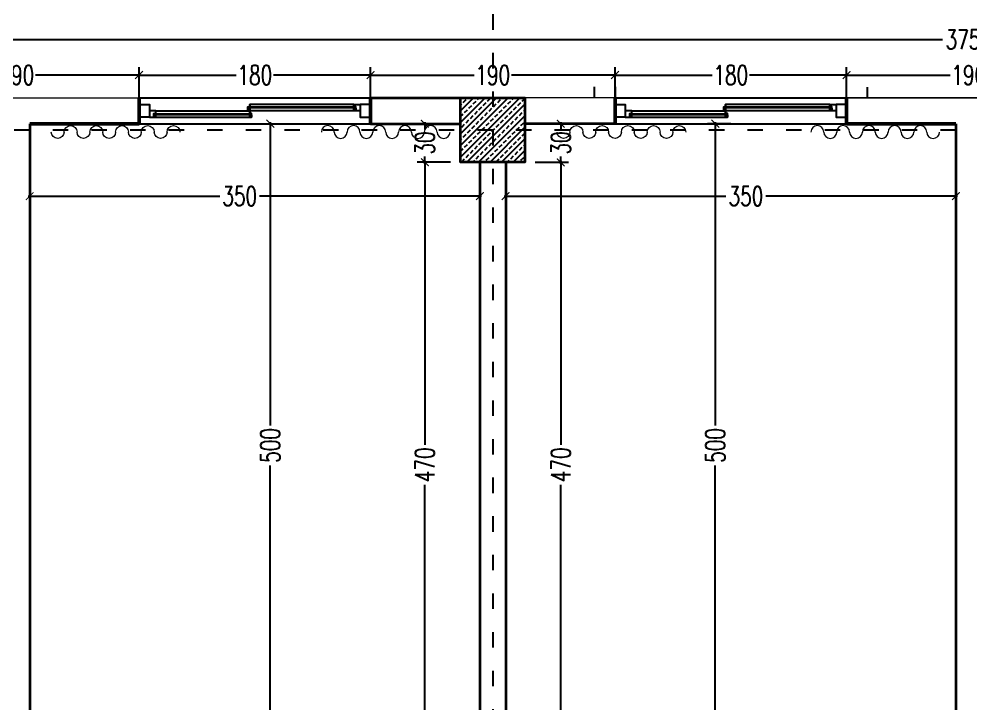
# Model space of a CAD drawing. Header units: centimetres. Extents: x -3207095 to 15275363, y -32656 to 4798027.
# Drawn here: x 699182 to 699922, y 4439414 to 4439946 of the extents above; entities that cross this region are included whole.
import ezdxf

# ---------------------------------------------------------------- set-up
doc = ezdxf.new("R2010")
doc.units = ezdxf.units.CM
doc.linetypes.add('ACAD_ISO03W100', pattern=[30, 12, -18])
doc.linetypes.add('DUZ', pattern=[500, 500])
doc.layers.get('0').update_dxf_attribs({"color": 1, "linetype": 'DUZ'})
for name, color, linetype in [('AGAC', 116, 'Continuous'), ('DIM', 1, 'DUZ'), ('KOLTAR_F', 145, 'Continuous'), ('PEN', 161, 'Continuous'), ('söve', 26, 'DUZ')]:
    doc.layers.add(name, color=color, linetype=linetype)
for name, color, linetype, lineweight in [('cam', 143, 'Continuous', 20), ('DUV', 220, 'Continuous', 50), ('DUVAR', 7, 'Continuous', 35), ('FE_PERDE', 205, 'Continuous', 15), ('gor25', 142, 'Continuous', 25), ('iç duvar', 7, 'Continuous', 50), ('KOLON_F', 3, 'Continuous', 35)]:
    doc.layers.add(name, color=color, linetype=linetype, lineweight=lineweight)
doc.styles.add('DIM', font='ROMANSTW.SHX', dxfattribs={"width": 0.7})
doc.dimstyles.new('1_100', dxfattribs={"dimtxt": 15, "dimasz": 6, "dimexe": 6, "dimexo": 0, "dimgap": 2, "dimtad": 0, "dimdec": 1, "dimzin": 11, "dimdsep": 46, "dimtxsty": 'DIM', "dimblk": 'ARCHTICK', "dimcen": 3, "dimdle": 1.25, "dimclrt": 2, "dimadec": 0, "dimazin": 0, "dimtfac": 1.25, "dimtdec": 1, "dimtix": 1, "dimtofl": 0, "dimtmove": 1, "dimatfit": 3, "dimldrblk": 'ARCHTICK', "dimfxl": 20, "dimfxlon": 1, "dimtolj": 1, "dimtzin": 0, "dimarcsym": 0})

# ---------------------------------------------------------------- blocks, each defined once
blk = doc.blocks.new('GEN_BLOCK00601')
at = {"linetype": 'Continuous', "ltscale": 50}
for centre, start, end in [((50, 50), 0, 180), ((250, 50), 0, 180), ((450, 50), 0, 180), ((650, 50), 0, 180), ((850, 50), 0, 180), ((150, 50), 180, 0), ((350, 50), 180, 0), ((550, 50), 180, 0), ((750, 50), 180, 0), ((950, 50), 180, 0)]:
    blk.add_arc(centre, 50, start, end, dxfattribs=at)
for tag in ['Sfb', 'FLOOR']:
    blk.add_attdef(tag, (0, 0), '', height=1)
blk = doc.blocks.new('_ArchTick')
at = {"color": 0, "linetype": 'ByBlock', "const_width": 0.15}
blk.add_lwpolyline([(-0.5, -0.5), (0.5, 0.5)], dxfattribs=at)
blk = doc.blocks.new('*D4798')
at = {"layer": 'Defpoints', "color": 0, "linetype": 'Continuous', "lineweight": 5, "transparency": 16777216}
for p in [(699275.1, 4439902.39), (699085.1, 4439884.58), (699275.1, 4439884.58)]:
    blk.add_point(p, dxfattribs=at)
at = {"layer": 'DIM', "color": 0, "linetype": 'Continuous', "lineweight": -2, "transparency": 16777216}
for p, q in [((699085.1, 4439884.58), (699085.1, 4439908.39)), ((699275.1, 4439884.58), (699275.1, 4439908.39)), ((699083.85, 4439902.39), (699165.6, 4439902.39)), ((699276.35, 4439902.39), (699194.6, 4439902.39))]:
    blk.add_line(p, q, dxfattribs=at)
at = {"layer": 'DIM', "color": 0, "linetype": 'Continuous', "lineweight": -2, "transparency": 16777216, "xscale": 6, "yscale": 6, "zscale": 6, "rotation": 180}
blk.add_blockref('_ArchTick', (699085.1, 4439902.39), dxfattribs=at)
at = {"layer": 'DIM', "color": 0, "linetype": 'Continuous', "lineweight": -2, "transparency": 16777216, "xscale": 6, "yscale": 6, "zscale": 6}
blk.add_blockref('_ArchTick', (699275.1, 4439902.39), dxfattribs=at)
at = {"layer": 'DIM', "color": 2, "linetype": 'Continuous', "lineweight": 5, "transparency": 16777216, "insert": (699180.1, 4439902.39), "char_height": 15, "attachment_point": 5, "style": 'DIM'}
blk.add_mtext('\\A1;190', dxfattribs=at)
blk = doc.blocks.new('*D4799')
at = {"layer": 'Defpoints', "color": 0, "linetype": 'Continuous', "lineweight": 5, "transparency": 16777216}
for p in [(699455.1, 4439902.39), (699275.1, 4439884.58), (699455.1, 4439884.58)]:
    blk.add_point(p, dxfattribs=at)
at = {"layer": 'DIM', "color": 0, "linetype": 'Continuous', "lineweight": -2, "transparency": 16777216}
for p, q in [((699275.1, 4439884.58), (699275.1, 4439908.39)), ((699455.1, 4439884.58), (699455.1, 4439908.39)), ((699273.85, 4439902.39), (699350.6, 4439902.39)), ((699456.35, 4439902.39), (699379.6, 4439902.39))]:
    blk.add_line(p, q, dxfattribs=at)
at = {"layer": 'DIM', "color": 0, "linetype": 'Continuous', "lineweight": -2, "transparency": 16777216, "xscale": 6, "yscale": 6, "zscale": 6, "rotation": 180}
blk.add_blockref('_ArchTick', (699275.1, 4439902.39), dxfattribs=at)
at = {"layer": 'DIM', "color": 0, "linetype": 'Continuous', "lineweight": -2, "transparency": 16777216, "xscale": 6, "yscale": 6, "zscale": 6}
blk.add_blockref('_ArchTick', (699455.1, 4439902.39), dxfattribs=at)
at = {"layer": 'DIM', "color": 2, "linetype": 'Continuous', "lineweight": 5, "transparency": 16777216, "insert": (699365.1, 4439902.39), "char_height": 15, "attachment_point": 5, "style": 'DIM'}
blk.add_mtext('\\A1;180', dxfattribs=at)
blk = doc.blocks.new('*D4800')
at = {"layer": 'Defpoints', "color": 0, "linetype": 'Continuous', "lineweight": 5, "transparency": 16777216}
for p in [(699645.1, 4439902.39), (699455.1, 4439884.58), (699645.1, 4439884.58)]:
    blk.add_point(p, dxfattribs=at)
at = {"layer": 'DIM', "color": 0, "linetype": 'Continuous', "lineweight": -2, "transparency": 16777216}
for p, q in [((699455.1, 4439884.58), (699455.1, 4439908.39)), ((699645.1, 4439884.58), (699645.1, 4439908.39)), ((699453.85, 4439902.39), (699535.6, 4439902.39)), ((699646.35, 4439902.39), (699564.6, 4439902.39))]:
    blk.add_line(p, q, dxfattribs=at)
at = {"layer": 'DIM', "color": 0, "linetype": 'Continuous', "lineweight": -2, "transparency": 16777216, "xscale": 6, "yscale": 6, "zscale": 6, "rotation": 180}
blk.add_blockref('_ArchTick', (699455.1, 4439902.39), dxfattribs=at)
at = {"layer": 'DIM', "color": 0, "linetype": 'Continuous', "lineweight": -2, "transparency": 16777216, "xscale": 6, "yscale": 6, "zscale": 6}
blk.add_blockref('_ArchTick', (699645.1, 4439902.39), dxfattribs=at)
at = {"layer": 'DIM', "color": 2, "linetype": 'Continuous', "lineweight": 5, "transparency": 16777216, "insert": (699550.1, 4439902.39), "char_height": 15, "attachment_point": 5, "style": 'DIM'}
blk.add_mtext('\\A1;190', dxfattribs=at)
blk = doc.blocks.new('*D4801')
at = {"layer": 'Defpoints', "color": 0, "linetype": 'Continuous', "lineweight": 5, "transparency": 16777216}
for p in [(699825.1, 4439902.39), (699645.1, 4439884.58), (699825.1, 4439884.58)]:
    blk.add_point(p, dxfattribs=at)
at = {"layer": 'DIM', "color": 0, "linetype": 'Continuous', "lineweight": -2, "transparency": 16777216}
for p, q in [((699645.1, 4439884.58), (699645.1, 4439908.39)), ((699825.1, 4439884.58), (699825.1, 4439908.39)), ((699643.85, 4439902.39), (699720.6, 4439902.39)), ((699826.35, 4439902.39), (699749.6, 4439902.39))]:
    blk.add_line(p, q, dxfattribs=at)
at = {"layer": 'DIM', "color": 0, "linetype": 'Continuous', "lineweight": -2, "transparency": 16777216, "xscale": 6, "yscale": 6, "zscale": 6, "rotation": 180}
blk.add_blockref('_ArchTick', (699645.1, 4439902.39), dxfattribs=at)
at = {"layer": 'DIM', "color": 0, "linetype": 'Continuous', "lineweight": -2, "transparency": 16777216, "xscale": 6, "yscale": 6, "zscale": 6}
blk.add_blockref('_ArchTick', (699825.1, 4439902.39), dxfattribs=at)
at = {"layer": 'DIM', "color": 2, "linetype": 'Continuous', "lineweight": 5, "transparency": 16777216, "insert": (699735.1, 4439902.39), "char_height": 15, "attachment_point": 5, "style": 'DIM'}
blk.add_mtext('\\A1;180', dxfattribs=at)
blk = doc.blocks.new('*D4802')
at = {"layer": 'Defpoints', "color": 0, "linetype": 'Continuous', "lineweight": 5, "transparency": 16777216}
for p in [(700015.1, 4439902.39), (699825.1, 4439884.58), (700015.1, 4439884.58)]:
    blk.add_point(p, dxfattribs=at)
at = {"layer": 'DIM', "color": 0, "linetype": 'Continuous', "lineweight": -2, "transparency": 16777216}
for p, q in [((699825.1, 4439884.58), (699825.1, 4439908.39)), ((700015.1, 4439884.58), (700015.1, 4439908.39)), ((699823.85, 4439902.39), (699905.6, 4439902.39)), ((700016.35, 4439902.39), (699934.6, 4439902.39))]:
    blk.add_line(p, q, dxfattribs=at)
at = {"layer": 'DIM', "color": 0, "linetype": 'Continuous', "lineweight": -2, "transparency": 16777216, "xscale": 6, "yscale": 6, "zscale": 6, "rotation": 180}
blk.add_blockref('_ArchTick', (699825.1, 4439902.39), dxfattribs=at)
at = {"layer": 'DIM', "color": 0, "linetype": 'Continuous', "lineweight": -2, "transparency": 16777216, "xscale": 6, "yscale": 6, "zscale": 6}
blk.add_blockref('_ArchTick', (700015.1, 4439902.39), dxfattribs=at)
at = {"layer": 'DIM', "color": 2, "linetype": 'Continuous', "lineweight": 5, "transparency": 16777216, "insert": (699920.1, 4439902.39), "char_height": 15, "attachment_point": 5, "style": 'DIM'}
blk.add_mtext('\\A1;190', dxfattribs=at)
blk = doc.blocks.new('*D4824')
at = {"layer": 'Defpoints', "color": 0, "linetype": 'Continuous', "lineweight": 5, "transparency": 16777216}
for p in [(698045.1, 4439929.99), (698045.1, 4439908.39), (701795.1, 4439908.39)]:
    blk.add_point(p, dxfattribs=at)
at = {"layer": 'DIM', "color": 0, "linetype": 'Continuous', "lineweight": -2, "transparency": 16777216}
for p, q in [((698045.1, 4439909.99), (698045.1, 4439935.99)), ((701795.1, 4439909.99), (701795.1, 4439935.99)), ((698043.85, 4439929.99), (699899.6, 4439929.99)), ((701796.35, 4439929.99), (699940.6, 4439929.99))]:
    blk.add_line(p, q, dxfattribs=at)
at = {"layer": 'DIM', "color": 0, "linetype": 'Continuous', "lineweight": -2, "transparency": 16777216, "xscale": 6, "yscale": 6, "zscale": 6, "rotation": 180}
blk.add_blockref('_ArchTick', (698045.1, 4439929.99), dxfattribs=at)
at = {"layer": 'DIM', "color": 0, "linetype": 'Continuous', "lineweight": -2, "transparency": 16777216, "xscale": 6, "yscale": 6, "zscale": 6}
blk.add_blockref('_ArchTick', (701795.1, 4439929.99), dxfattribs=at)
at = {"layer": 'DIM', "color": 2, "linetype": 'Continuous', "lineweight": 5, "transparency": 16777216, "insert": (699920.1, 4439929.99), "char_height": 15, "attachment_point": 5, "style": 'DIM'}
blk.add_mtext('\\A1;3750', dxfattribs=at)
blk = doc.blocks.new('*D5435')
at = {"layer": 'Defpoints', "color": 0, "linetype": 'Continuous', "lineweight": 5, "transparency": 16777216}
for p in [(699497.27, 4439834.58), (699525.1, 4439834.58), (699525.1, 4439364.58)]:
    blk.add_point(p, dxfattribs=at)
at = {"layer": 'DIM', "color": 0, "linetype": 'Continuous', "lineweight": -2, "transparency": 16777216}
for p, q in [((699517.27, 4439834.58), (699491.27, 4439834.58)), ((699497.27, 4439835.83), (699497.27, 4439615.08)), ((699497.27, 4439363.33), (699497.27, 4439584.08)), ((699517.27, 4439364.58), (699491.27, 4439364.58))]:
    blk.add_line(p, q, dxfattribs=at)
at = {"layer": 'DIM', "color": 0, "linetype": 'Continuous', "lineweight": -2, "transparency": 16777216, "xscale": 6, "yscale": 6, "zscale": 6}
for p, rotation in [((699497.27, 4439834.58), 90), ((699497.27, 4439364.58), 270)]:
    blk.add_blockref('_ArchTick', p, dxfattribs=dict(at, rotation=rotation))
at = {"layer": 'DIM', "color": 2, "linetype": 'Continuous', "lineweight": 5, "transparency": 16777216, "insert": (699497.27, 4439599.58), "char_height": 15, "attachment_point": 5, "rotation": 90, "style": 'DIM'}
blk.add_mtext('\\A1;470', dxfattribs=at)
blk = doc.blocks.new('*D5436')
at = {"layer": 'Defpoints', "color": 0, "linetype": 'Continuous', "lineweight": 5, "transparency": 16777216}
for p in [(699497.27, 4439864.58), (699525.1, 4439864.58), (699525.1, 4439834.58)]:
    blk.add_point(p, dxfattribs=at)
at = {"layer": 'DIM', "color": 0, "linetype": 'Continuous', "lineweight": -2, "transparency": 16777216}
for p, q in [((699517.27, 4439864.58), (699491.27, 4439864.58)), ((699497.27, 4439865.83), (699497.27, 4439860.08)), ((699497.27, 4439833.33), (699497.27, 4439839.08)), ((699517.27, 4439834.58), (699491.27, 4439834.58))]:
    blk.add_line(p, q, dxfattribs=at)
at = {"layer": 'DIM', "color": 0, "linetype": 'Continuous', "lineweight": -2, "transparency": 16777216, "xscale": 6, "yscale": 6, "zscale": 6}
for p, rotation in [((699497.27, 4439864.58), 90), ((699497.27, 4439834.58), 270)]:
    blk.add_blockref('_ArchTick', p, dxfattribs=dict(at, rotation=rotation))
at = {"layer": 'DIM', "color": 2, "linetype": 'Continuous', "lineweight": 5, "transparency": 16777216, "insert": (699497.27, 4439849.58), "char_height": 15, "attachment_point": 5, "rotation": 90, "style": 'DIM'}
blk.add_mtext('\\A1;30', dxfattribs=at)
blk = doc.blocks.new('*D5440')
at = {"layer": 'Defpoints', "color": 0, "linetype": 'Continuous', "lineweight": 5, "transparency": 16777216}
for p in [(699365.1, 4439864.58), (699377.14, 4439864.58), (699365.1, 4439364.58)]:
    blk.add_point(p, dxfattribs=at)
at = {"layer": 'DIM', "color": 0, "linetype": 'Continuous', "lineweight": -2, "transparency": 16777216}
for p, q in [((699365.1, 4439864.58), (699383.14, 4439864.58)), ((699377.14, 4439865.83), (699377.14, 4439630.08)), ((699377.14, 4439363.33), (699377.14, 4439599.08)), ((699365.1, 4439364.58), (699383.14, 4439364.58))]:
    blk.add_line(p, q, dxfattribs=at)
at = {"layer": 'DIM', "color": 0, "linetype": 'Continuous', "lineweight": -2, "transparency": 16777216, "xscale": 6, "yscale": 6, "zscale": 6}
for p, rotation in [((699377.14, 4439864.58), 90), ((699377.14, 4439364.58), 270)]:
    blk.add_blockref('_ArchTick', p, dxfattribs=dict(at, rotation=rotation))
at = {"layer": 'DIM', "color": 2, "linetype": 'Continuous', "lineweight": 5, "transparency": 16777216, "insert": (699377.14, 4439614.58), "char_height": 15, "attachment_point": 5, "rotation": 90, "style": 'DIM'}
blk.add_mtext('\\A1;500', dxfattribs=at)
blk = doc.blocks.new('*D5444')
at = {"layer": 'Defpoints', "color": 0, "linetype": 'Continuous', "lineweight": 5, "transparency": 16777216}
for p in [(699190.1, 4439808.3), (699190.1, 4439801.15), (699540.1, 4439801.15)]:
    blk.add_point(p, dxfattribs=at)
at = {"layer": 'DIM', "color": 0, "linetype": 'Continuous', "lineweight": -2, "transparency": 16777216}
for p, q in [((699188.85, 4439808.3), (699337.83, 4439808.3)), ((699190.1, 4439801.15), (699190.1, 4439814.3)), ((699541.35, 4439808.3), (699368.83, 4439808.3)), ((699540.1, 4439801.15), (699540.1, 4439814.3))]:
    blk.add_line(p, q, dxfattribs=at)
at = {"layer": 'DIM', "color": 0, "linetype": 'Continuous', "lineweight": -2, "transparency": 16777216, "xscale": 6, "yscale": 6, "zscale": 6, "rotation": 180}
blk.add_blockref('_ArchTick', (699190.1, 4439808.3), dxfattribs=at)
at = {"layer": 'DIM', "color": 0, "linetype": 'Continuous', "lineweight": -2, "transparency": 16777216, "xscale": 6, "yscale": 6, "zscale": 6}
blk.add_blockref('_ArchTick', (699540.1, 4439808.3), dxfattribs=at)
at = {"layer": 'DIM', "color": 2, "linetype": 'Continuous', "lineweight": 5, "transparency": 16777216, "insert": (699353.33, 4439808.3), "char_height": 15, "attachment_point": 5, "style": 'DIM'}
blk.add_mtext('\\A1;350', dxfattribs=at)
blk = doc.blocks.new('*D5449')
at = {"layer": 'Defpoints', "color": 0, "linetype": 'Continuous', "lineweight": 5, "transparency": 16777216}
for p in [(699575.1, 4439834.58), (699602.92, 4439834.58), (699575.1, 4439364.58)]:
    blk.add_point(p, dxfattribs=at)
at = {"layer": 'DIM', "color": 0, "linetype": 'Continuous', "lineweight": -2, "transparency": 16777216}
for p, q in [((699582.92, 4439834.58), (699608.92, 4439834.58)), ((699602.92, 4439835.83), (699602.92, 4439615.08)), ((699602.92, 4439363.33), (699602.92, 4439584.08)), ((699582.92, 4439364.58), (699608.92, 4439364.58))]:
    blk.add_line(p, q, dxfattribs=at)
at = {"layer": 'DIM', "color": 0, "linetype": 'Continuous', "lineweight": -2, "transparency": 16777216, "xscale": 6, "yscale": 6, "zscale": 6}
for p, rotation in [((699602.92, 4439834.58), 90), ((699602.92, 4439364.58), 270)]:
    blk.add_blockref('_ArchTick', p, dxfattribs=dict(at, rotation=rotation))
at = {"layer": 'DIM', "color": 2, "linetype": 'Continuous', "lineweight": 5, "transparency": 16777216, "insert": (699602.92, 4439599.58), "char_height": 15, "attachment_point": 5, "rotation": 90, "style": 'DIM'}
blk.add_mtext('\\A1;470', dxfattribs=at)
blk = doc.blocks.new('*D5450')
at = {"layer": 'Defpoints', "color": 0, "linetype": 'Continuous', "lineweight": 5, "transparency": 16777216}
for p in [(699575.1, 4439864.58), (699602.92, 4439864.58), (699575.1, 4439834.58)]:
    blk.add_point(p, dxfattribs=at)
at = {"layer": 'DIM', "color": 0, "linetype": 'Continuous', "lineweight": -2, "transparency": 16777216}
for p, q in [((699582.92, 4439864.58), (699608.92, 4439864.58)), ((699602.92, 4439865.83), (699602.92, 4439860.08)), ((699602.92, 4439833.33), (699602.92, 4439839.08)), ((699582.92, 4439834.58), (699608.92, 4439834.58))]:
    blk.add_line(p, q, dxfattribs=at)
at = {"layer": 'DIM', "color": 0, "linetype": 'Continuous', "lineweight": -2, "transparency": 16777216, "xscale": 6, "yscale": 6, "zscale": 6}
for p, rotation in [((699602.92, 4439864.58), 90), ((699602.92, 4439834.58), 270)]:
    blk.add_blockref('_ArchTick', p, dxfattribs=dict(at, rotation=rotation))
at = {"layer": 'DIM', "color": 2, "linetype": 'Continuous', "lineweight": 5, "transparency": 16777216, "insert": (699602.92, 4439849.58), "char_height": 15, "attachment_point": 5, "rotation": 90, "style": 'DIM'}
blk.add_mtext('\\A1;30', dxfattribs=at)
blk = doc.blocks.new('*D5454')
at = {"layer": 'Defpoints', "color": 0, "linetype": 'Continuous', "lineweight": 5, "transparency": 16777216}
for p in [(699723.06, 4439864.58), (699735.1, 4439864.58), (699735.1, 4439364.58)]:
    blk.add_point(p, dxfattribs=at)
at = {"layer": 'DIM', "color": 0, "linetype": 'Continuous', "lineweight": -2, "transparency": 16777216}
for p, q in [((699735.1, 4439864.58), (699717.06, 4439864.58)), ((699723.06, 4439865.83), (699723.06, 4439630.08)), ((699723.06, 4439363.33), (699723.06, 4439599.08)), ((699735.1, 4439364.58), (699717.06, 4439364.58))]:
    blk.add_line(p, q, dxfattribs=at)
at = {"layer": 'DIM', "color": 0, "linetype": 'Continuous', "lineweight": -2, "transparency": 16777216, "xscale": 6, "yscale": 6, "zscale": 6}
for p, rotation in [((699723.06, 4439864.58), 90), ((699723.06, 4439364.58), 270)]:
    blk.add_blockref('_ArchTick', p, dxfattribs=dict(at, rotation=rotation))
at = {"layer": 'DIM', "color": 2, "linetype": 'Continuous', "lineweight": 5, "transparency": 16777216, "insert": (699723.06, 4439614.58), "char_height": 15, "attachment_point": 5, "rotation": 90, "style": 'DIM'}
blk.add_mtext('\\A1;500', dxfattribs=at)
blk = doc.blocks.new('*D5458')
at = {"layer": 'Defpoints', "color": 0, "linetype": 'Continuous', "lineweight": 5, "transparency": 16777216}
for p in [(699910.1, 4439808.3), (699560.1, 4439801.15), (699910.1, 4439801.15)]:
    blk.add_point(p, dxfattribs=at)
at = {"layer": 'DIM', "color": 0, "linetype": 'Continuous', "lineweight": -2, "transparency": 16777216}
for p, q in [((699558.85, 4439808.3), (699731.36, 4439808.3)), ((699560.1, 4439801.15), (699560.1, 4439814.3)), ((699911.35, 4439808.3), (699762.36, 4439808.3)), ((699910.1, 4439801.15), (699910.1, 4439814.3))]:
    blk.add_line(p, q, dxfattribs=at)
at = {"layer": 'DIM', "color": 0, "linetype": 'Continuous', "lineweight": -2, "transparency": 16777216, "xscale": 6, "yscale": 6, "zscale": 6, "rotation": 180}
blk.add_blockref('_ArchTick', (699560.1, 4439808.3), dxfattribs=at)
at = {"layer": 'DIM', "color": 0, "linetype": 'Continuous', "lineweight": -2, "transparency": 16777216, "xscale": 6, "yscale": 6, "zscale": 6}
blk.add_blockref('_ArchTick', (699910.1, 4439808.3), dxfattribs=at)
at = {"layer": 'DIM', "color": 2, "linetype": 'Continuous', "lineweight": 5, "transparency": 16777216, "insert": (699746.86, 4439808.3), "char_height": 15, "attachment_point": 5, "style": 'DIM'}
blk.add_mtext('\\A1;350', dxfattribs=at)

msp = doc.modelspace()

# ---------------------------------------------------------------- hatches: boundary and pattern name
at = {"layer": 'KOLTAR_F'}
h = msp.add_hatch(dxfattribs=at)
h.set_pattern_fill('ANSI33', color=256, style=0)
h.set_pattern_definition([(45, (38941.6195, -64527.8906), (-4.4901280605, 4.4901280605), []), (45, (38946.1096, -64527.8906), (-4.4901280605, 4.4901280605), [3.175, -1.5875])])
h.paths.add_polyline_path([(699525.1, 4439884.58), (699575.1, 4439884.58), (699575.1, 4439834.58), (699525.1, 4439834.58)])

# ---------------------------------------------------------------- linework, layer by layer
at = {"color": 232, "linetype": 'ACAD_ISO03W100'}
for p, q in [((699550.1, 4439979.58), (699550.1, 4436849.58)), ((701890.1, 4439859.58), (697950.1, 4439859.58))]:
    msp.add_line(p, q, dxfattribs=at)
at = {"layer": 'AGAC'}
for p, q in [((699275.1, 4439884.58), (699455.1, 4439884.58)), ((699645.1, 4439884.58), (699825.1, 4439884.58)), ((699275.1, 4439864.58), (699455.1, 4439864.58)), ((699645.1, 4439864.58), (699825.1, 4439864.58))]:
    msp.add_line(p, q, dxfattribs=at)
at = {"layer": 'cam'}
for p, q in [((699443.6, 4439877.58), (699359.6, 4439877.58)), ((699443.6, 4439877.08), (699359.6, 4439877.08)), ((699443.6, 4439876.58), (699359.6, 4439876.58)), ((699813.6, 4439877.58), (699729.6, 4439877.58)), ((699813.6, 4439877.08), (699729.6, 4439877.08)), ((699813.6, 4439876.58), (699729.6, 4439876.58)), ((699286.6, 4439872.58), (699362.6, 4439872.58)), ((699286.6, 4439872.08), (699362.6, 4439872.08)), ((699286.6, 4439871.58), (699362.6, 4439871.58)), ((699656.6, 4439872.58), (699732.6, 4439872.58)), ((699656.6, 4439872.08), (699732.6, 4439872.08)), ((699656.6, 4439871.58), (699732.6, 4439871.58))]:
    msp.add_line(p, q, dxfattribs=at)
at = {"layer": 'DUV'}
for p, q in [((699275.1, 4439864.58), (699275.1, 4439884.58)), ((699275.1, 4439864.58), (699275.1, 4439884.58)), ((699275.1, 4439864.58), (699275.1, 4439884.58)), ((699455.1, 4439864.58), (699455.1, 4439884.58)), ((699455.1, 4439864.58), (699455.1, 4439884.58)), ((699455.1, 4439864.58), (699455.1, 4439884.58)), ((699645.1, 4439864.58), (699645.1, 4439884.58)), ((699825.1, 4439864.58), (699825.1, 4439884.58)), ((699275.1, 4439864.58), (699190.1, 4439864.58)), ((699825.1, 4439864.58), (699910.1, 4439864.58))]:
    msp.add_line(p, q, dxfattribs=at)
at = {"layer": 'DUVAR'}
for p, q in [((699275.1, 4439864.58), (699275.1, 4439884.58)), ((699455.1, 4439884.58), (699525.1, 4439884.58)), ((699455.1, 4439864.58), (699455.1, 4439884.58)), ((699645.1, 4439864.58), (699645.1, 4439884.58)), ((699825.1, 4439864.58), (699825.1, 4439884.58)), ((699190.1, 4439864.58), (699190.1, 4439364.58)), ((699190.1, 4439864.58), (699275.1, 4439864.58)), ((699455.1, 4439864.58), (699525.1, 4439864.58)), ((699645.1, 4439864.58), (699575.1, 4439864.58)), ((699910.1, 4439864.58), (699825.1, 4439864.58)), ((699910.1, 4439864.58), (699910.1, 4439364.58)), ((699540.1, 4439834.58), (699540.1, 4439364.58)), ((699560.1, 4439834.58), (699560.1, 4439364.58))]:
    msp.add_line(p, q, dxfattribs=at)
at = {"layer": 'gor25'}
for p, q in [((699288.1, 4439874.58), (699361.1, 4439874.58)), ((699442.1, 4439879.58), (699361.1, 4439879.58)), ((699442.1, 4439874.58), (699361.1, 4439874.58)), ((699658.1, 4439874.58), (699731.1, 4439874.58)), ((699812.1, 4439879.58), (699731.1, 4439879.58)), ((699812.1, 4439874.58), (699731.1, 4439874.58)), ((699288.1, 4439869.58), (699361.1, 4439869.58)), ((699658.1, 4439869.58), (699731.1, 4439869.58))]:
    msp.add_line(p, q, dxfattribs=at)
at = {"layer": 'iç duvar', "color": 7, "lineweight": 18}
for p, q in [((699085.1, 4439884.58), (699275.1, 4439884.58)), ((699645.1, 4439884.58), (699575.1, 4439884.58)), ((699825.1, 4439884.58), (700015.1, 4439884.58)), ((700015.1, 4439884.58), (699825.1, 4439884.58))]:
    msp.add_line(p, q, dxfattribs=at)
at = {"layer": 'KOLON_F'}
msp.add_lwpolyline([(699525.1, 4439884.58), (699575.1, 4439884.58), (699575.1, 4439834.58), (699525.1, 4439834.58)], close=True, dxfattribs=at)
at = {"layer": 'PEN'}
for points in [[(699283.1, 4439879.58), (699283.1, 4439879.58), (699283.1, 4439869.58), (699275.1, 4439869.58), (699275.1, 4439869.58), (699275.1, 4439879.58), (699275.1, 4439879.58), (699275.1, 4439879.58), (699283.1, 4439879.58)], [(699283.1, 4439874.58), (699283.1, 4439874.58), (699283.1, 4439869.58), (699286.6, 4439869.58), (699286.6, 4439871.58), (699286.6, 4439872.58), (699288.1, 4439872.58), (699288.1, 4439874.58), (699283.1, 4439874.58)], [(699361.1, 4439879.58), (699361.1, 4439879.58), (699361.1, 4439874.58), (699359.6, 4439874.58), (699359.6, 4439876.58), (699359.6, 4439877.58), (699361.1, 4439877.58), (699361.1, 4439879.58), (699361.1, 4439879.58)], [(699359.6, 4439874.58), (699361.1, 4439874.58), (699361.1, 4439876.58), (699359.6, 4439876.58)], [(699361.1, 4439874.58), (699361.1, 4439874.58), (699361.1, 4439869.58), (699362.6, 4439869.58), (699362.6, 4439871.58), (699362.6, 4439872.58), (699361.1, 4439872.58), (699361.1, 4439874.58), (699361.1, 4439874.58)], [(699447.1, 4439879.58), (699447.1, 4439879.58), (699447.1, 4439874.58), (699443.6, 4439874.58), (699443.6, 4439876.58), (699443.6, 4439877.58), (699442.1, 4439877.58), (699442.1, 4439879.58), (699447.1, 4439879.58)], [(699443.6, 4439874.58), (699442.1, 4439874.58), (699442.1, 4439876.58), (699443.6, 4439876.58)], [(699447.1, 4439879.58), (699447.1, 4439879.58), (699447.1, 4439869.58), (699455.1, 4439869.58), (699455.1, 4439869.58), (699455.1, 4439879.58), (699455.1, 4439879.58), (699455.1, 4439879.58), (699447.1, 4439879.58)], [(699653.1, 4439879.58), (699653.1, 4439879.58), (699653.1, 4439869.58), (699645.1, 4439869.58), (699645.1, 4439869.58), (699645.1, 4439879.58), (699645.1, 4439879.58), (699645.1, 4439879.58), (699653.1, 4439879.58)], [(699653.1, 4439874.58), (699653.1, 4439874.58), (699653.1, 4439869.58), (699656.6, 4439869.58), (699656.6, 4439871.58), (699656.6, 4439872.58), (699658.1, 4439872.58), (699658.1, 4439874.58), (699653.1, 4439874.58)], [(699731.1, 4439879.58), (699731.1, 4439879.58), (699731.1, 4439874.58), (699729.6, 4439874.58), (699729.6, 4439876.58), (699729.6, 4439877.58), (699731.1, 4439877.58), (699731.1, 4439879.58), (699731.1, 4439879.58)], [(699729.6, 4439874.58), (699731.1, 4439874.58), (699731.1, 4439876.58), (699729.6, 4439876.58)], [(699731.1, 4439874.58), (699731.1, 4439874.58), (699731.1, 4439869.58), (699732.6, 4439869.58), (699732.6, 4439871.58), (699732.6, 4439872.58), (699731.1, 4439872.58), (699731.1, 4439874.58), (699731.1, 4439874.58)], [(699817.1, 4439879.58), (699817.1, 4439879.58), (699817.1, 4439874.58), (699813.6, 4439874.58), (699813.6, 4439876.58), (699813.6, 4439877.58), (699812.1, 4439877.58), (699812.1, 4439879.58), (699817.1, 4439879.58)], [(699813.6, 4439874.58), (699812.1, 4439874.58), (699812.1, 4439876.58), (699813.6, 4439876.58)], [(699817.1, 4439879.58), (699817.1, 4439879.58), (699817.1, 4439869.58), (699825.1, 4439869.58), (699825.1, 4439869.58), (699825.1, 4439879.58), (699825.1, 4439879.58), (699825.1, 4439879.58), (699817.1, 4439879.58)], [(699286.6, 4439869.58), (699288.1, 4439869.58), (699288.1, 4439871.58), (699286.6, 4439871.58)], [(699362.6, 4439869.58), (699361.1, 4439869.58), (699361.1, 4439871.58), (699362.6, 4439871.58)], [(699656.6, 4439869.58), (699658.1, 4439869.58), (699658.1, 4439871.58), (699656.6, 4439871.58)], [(699732.6, 4439869.58), (699731.1, 4439869.58), (699731.1, 4439871.58), (699732.6, 4439871.58)]]:
    msp.add_lwpolyline(points, close=True, dxfattribs=at)
at = {"layer": 'söve'}
for p, q in [((699628.97, 4439893.16), (699628.97, 4439884.58)), ((699645.1, 4439893.16), (699645.1, 4439884.58)), ((699841.23, 4439892.95), (699841.23, 4439884.58))]:
    msp.add_line(p, q, dxfattribs=at)

# ---------------------------------------------------------------- block references
at = {"layer": 'FE_PERDE', "extrusion": (0, 0, -1), "yscale": 0.100000202655411, "zscale": -0.100000202655411, "rotation": 180}
for p, xscale in [((-699206.87, 4439863.08), 0.100000202655411), ((-699897.42, 4439863.08), -0.100000202655411)]:
    msp.add_blockref('GEN_BLOCK00601', p, dxfattribs=dict(at, xscale=xscale))
at = {"layer": 'FE_PERDE', "yscale": 0.100000202655411, "zscale": 0.100000202655411, "rotation": 180}
for p, xscale in [((699516.83, 4439863.08), 0.100000202655411), ((699600.1, 4439863.08), -0.100000202655411)]:
    msp.add_blockref('GEN_BLOCK00601', p, dxfattribs=dict(at, xscale=xscale))

# ---------------------------------------------------------------- dimensions: what is measured, and where the dimension line sits
at = {"layer": 'DIM', "linetype": 'Continuous', "lineweight": 5}
for base, p1, p2, picture, middle in [((698045.1, 4439929.99), (701795.1, 4439908.39), (698045.1, 4439908.39), '*D4824', (699920.1, 4439929.99)), ((699275.1, 4439902.39), (699085.1, 4439884.58), (699275.1, 4439884.58), '*D4798', (699180.1, 4439902.39)), ((699455.1, 4439902.39), (699275.1, 4439884.58), (699455.1, 4439884.58), '*D4799', (699365.1, 4439902.39)), ((699645.1, 4439902.39), (699455.1, 4439884.58), (699645.1, 4439884.58), '*D4800', (699550.1, 4439902.39)), ((699825.1, 4439902.39), (699645.1, 4439884.58), (699825.1, 4439884.58), '*D4801', (699735.1, 4439902.39)), ((700015.1, 4439902.39), (699825.1, 4439884.58), (700015.1, 4439884.58), '*D4802', (699920.1, 4439902.39))]:
    dim = msp.add_linear_dim(base=base, p1=p1, p2=p2, dimstyle='1_100', dxfattribs=at)
    dim.commit()
    dim.dimension.update_dxf_attribs({"geometry": picture, "text_midpoint": middle})
for base, p1, p2, picture, middle in [((699377.14, 4439864.58), (699365.1, 4439364.58), (699365.1, 4439864.58), '*D5440', (699377.14, 4439614.58)), ((699497.27, 4439864.58), (699525.1, 4439834.58), (699525.1, 4439864.58), '*D5436', (699497.27, 4439849.58)), ((699602.92, 4439864.58), (699575.1, 4439834.58), (699575.1, 4439864.58), '*D5450', (699602.92, 4439849.58)), ((699723.06, 4439864.58), (699735.1, 4439364.58), (699735.1, 4439864.58), '*D5454', (699723.06, 4439614.58)), ((699497.27, 4439834.58), (699525.1, 4439364.58), (699525.1, 4439834.58), '*D5435', (699497.27, 4439599.58)), ((699602.92, 4439834.58), (699575.1, 4439364.58), (699575.1, 4439834.58), '*D5449', (699602.92, 4439599.58))]:
    dim = msp.add_linear_dim(base=base, p1=p1, p2=p2, angle=90, dimstyle='1_100', dxfattribs=at)
    dim.commit()
    dim.dimension.update_dxf_attribs({"geometry": picture, "text_midpoint": middle})
dim = msp.add_linear_dim(base=(699190.1, 4439808.3), p1=(699540.1, 4439801.15), p2=(699190.1, 4439801.15), angle=180, dimstyle='1_100', dxfattribs=at)
dim.commit()
dim.dimension.update_dxf_attribs({"geometry": '*D5444', "text_midpoint": (699353.33, 4439808.3), "dimtype": 160})
dim = msp.add_linear_dim(base=(699910.1, 4439808.3), p1=(699560.1, 4439801.15), p2=(699910.1, 4439801.15), dimstyle='1_100', dxfattribs=at)
dim.commit()
dim.dimension.update_dxf_attribs({"geometry": '*D5458', "text_midpoint": (699746.86, 4439808.3), "dimtype": 160})

doc.saveas('drawing.dxf')
